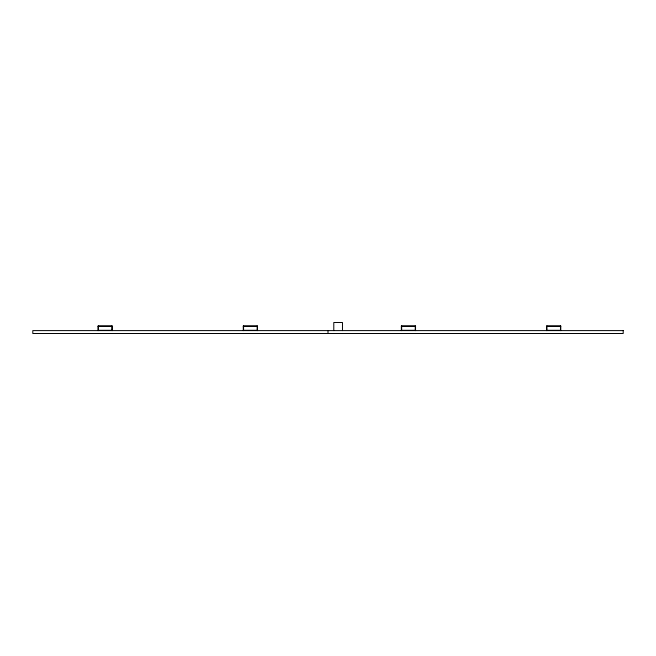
<?xml version="1.0" encoding="UTF-8"?>
<svg xmlns="http://www.w3.org/2000/svg" width="656" height="656" viewBox="0 0 656 656"><rect width="100%" height="100%" fill="white"/><g stroke="black" fill="none" stroke-linecap="round" stroke-linejoin="round"><path stroke-width="0.98" d="M98.064 326.262L112.242 326.262M243.286 326.262L257.464 326.262M401.365 326.262L415.543 326.262M546.587 326.262L560.773 326.262M98.064 330.312L112.242 330.312M243.286 330.312L257.464 330.312M401.365 330.312L415.543 330.312M546.587 330.312L560.773 330.312M560.773 330.608L560.773 325.975L546.587 325.975L546.587 330.608M560.478 325.975L560.478 330.608M546.883 325.975L546.883 330.608M415.543 330.608L415.543 325.975L401.365 325.975L401.365 330.608M415.256 325.975L415.256 330.608M401.652 325.975L401.652 330.608M342.473 330.608L342.473 322.498L333.789 322.498L333.789 330.608M328 330.608L328 333.502M257.464 330.608L257.464 325.975L243.286 325.975L243.286 330.608M257.177 325.975L257.177 330.608M243.573 325.975L243.573 330.608M112.242 330.608L112.242 325.975L98.064 325.975L98.064 330.608M111.955 325.975L111.955 330.608M98.351 325.975L98.351 330.608M623.2 330.608L32.8 330.608L32.8 333.502L623.2 333.502L623.2 330.608"/></g></svg>
